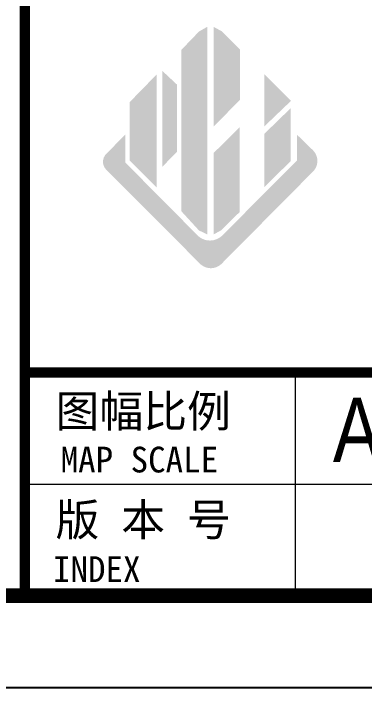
# Model space of a CAD drawing. Extents: x -517763 to -431309, y -403428 to -381056.
# Drawn here: x -446478 to -445905, y -403428 to -402328 of the extents above; entities that cross this region are included whole.
import ezdxf
from ezdxf.enums import TextEntityAlignment as Align

# ---------------------------------------------------------------- set-up
doc = ezdxf.new("R2010")
doc.units = 0
doc.header["$LTSCALE"] = 30
doc.header["$MEASUREMENT"] = 0
for name, color, linetype in [('MyLine', 199, 'Continuous'), ('图框2', 1, 'Continuous'), ('图框名称', 4, 'Continuous'), ('图框签字栏-图框文字', 255, 'Continuous')]:
    doc.layers.add(name, color=color, linetype=linetype)
doc.layers.add('图框线', color=7, linetype='Continuous', lineweight=13)
doc.styles.add('图框签字栏$0$宋体', font='', dxfattribs={"width": 0.8})
doc.styles.add('图签-样式 1', font='arial.ttf', dxfattribs={"width": 0.8})
doc.styles.add('图签-黑体', font='simhei.ttf')
doc.styles.get('图框签字栏$0$宋体').set_extended_font_data('NSimSun')

msp = doc.modelspace()

# ---------------------------------------------------------------- hatches: boundary and pattern name
at = {"layer": '图框签字栏-图框文字'}
h = msp.add_hatch(color=20, dxfattribs=at)
h.paths.add_polyline_path([(-446025.9, -402483.1), (-446068.9, -402524.9), (-446068.9, -402611.8), (-446025.9, -402569.5)])
h.paths.add_polyline_path([(-446068.9, -402427.3), (-446068.9, -402512.8), (-446025.2, -402471)])
h.paths.add_polyline_path([(-446108.5, -402386.9), (-446137.6, -402357.8), (-446151.7, -402350.1), (-446151.7, -402513), (-446108.5, -402469.4)])
h.paths.add_polyline_path([(-446109, -402514.1), (-446151.7, -402556.2), (-446151.7, -402689), (-446139.6, -402682.4), (-446109, -402652.4)])
h.paths.add_polyline_path([(-446161.9, -402350.1), (-446175.4, -402357.8), (-446204.3, -402387.8), (-446204.3, -402651), (-446175.5, -402682.4), (-446161.9, -402689)])
h.paths.add_polyline_path([(-446211.6, -402444.2), (-446235.3, -402422), (-446235.3, -402578.5), (-446211.6, -402554.4)])
h.paths.add_polyline_path([(-446244.5, -402427.8), (-446288.5, -402472.9), (-446288.5, -402568.4), (-446244.5, -402612.3)])
msp.add_hatch(color=119, dxfattribs=at).paths.add_polyline_path([(-445989.2, -402586.3, 0.417146), (-445989.5, -402551.4), (-446015.6, -402526), (-446015.6, -402568.6), (-446136.6, -402689.8, -0.437399), (-446178.5, -402689.7), (-446295.7, -402571.6), (-446295.7, -402526), (-446326.8, -402557.3, 0.413328), (-446326.8, -402583.4), (-446172.6, -402737.9, 0.379589), (-446139.5, -402737.8)])

# ---------------------------------------------------------------- linework, layer by layer
at = {"layer": 'MyLine', "color": 0}
for p, q in [((-446459.8, -403278.4), (-446459.8, -394668.4)), ((-456209, -403278.4), (-444059, -403278.4)), ((-446459.8, -403278.4), (-444059, -403278.4))]:
    msp.add_line(p, q, dxfattribs=at)
at = {"layer": '图框2', "color": 1}
msp.add_lwpolyline([(-456509, -394518.4), (-456509, -403428.4), (-443909, -403428.4), (-443909, -394518.4)], close=True, dxfattribs=at)
at = {"layer": '图框线'}
for p, q in [((-446017.8, -403278.4), (-446017.8, -402914.2)), ((-446459.8, -403096.3), (-444059, -403096.3))]:
    msp.add_line(p, q, dxfattribs=at)
for points, const_width in [([(-456209, -394668.4), (-444059, -394668.4), (-444059, -403278.4), (-456209, -403278.4)], 24), ([(-446459.8, -394668.4), (-444059, -394668.4), (-444059, -403278.4), (-446459.8, -403278.4)], 17)]:
    msp.add_lwpolyline(points, close=True, dxfattribs=dict(at, const_width=const_width))
at = {"layer": '图框线', "const_width": 17}
msp.add_lwpolyline([(-446459.8, -402914.2), (-444059, -402914.2)], dxfattribs=at)

# ---------------------------------------------------------------- texts
at = {"layer": '图框名称', "color": 2, "linetype": 'Continuous', "style": '图签-样式 1', "width": 0.8}
msp.add_text('A3', height=105, rotation=0, dxfattribs=at).set_placement((-445885, -403060.5), align=Align.CENTER)
at = {"layer": '图框签字栏-图框文字'}
for s, height, style, p in [('图幅比例', 52.5, '图签-黑体', (-446409.7, -403003.7)), ('MAP SCALE', 42, '图框签字栏$0$宋体', (-446401.4, -403077.4)), ('版 本 号', 52.5, '图签-黑体', (-446409.7, -403180.8)), ('INDEX', 42, '图框签字栏$0$宋体', (-446413.8, -403256.2))]:
    msp.add_text(s, height=height, dxfattribs=dict(at, style=style)).set_placement(p)

doc.saveas('drawing.dxf')
